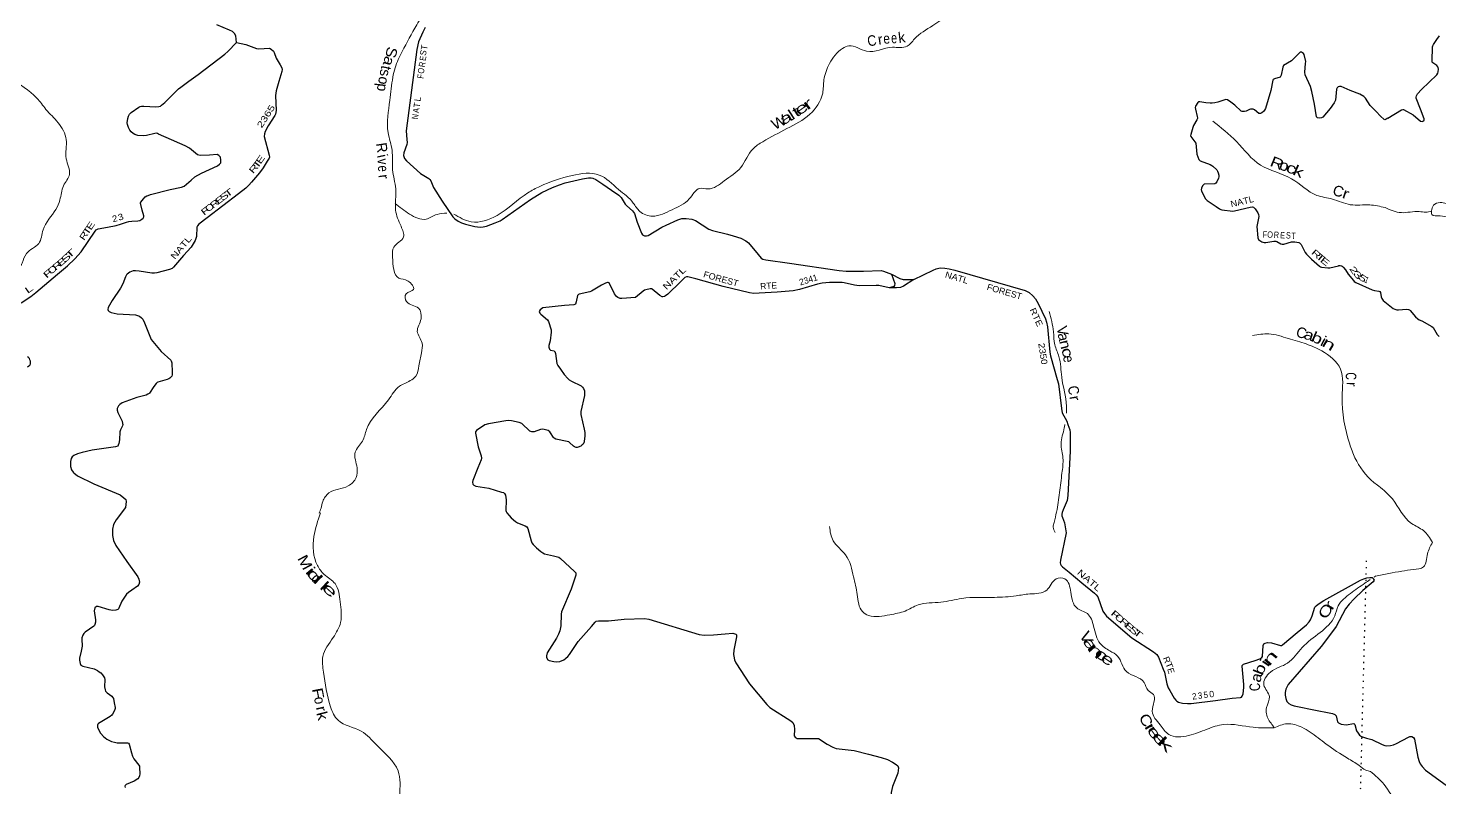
# Model space of a CAD drawing. Header units: feet. Extents: x -751810 to -497223, y -177792 to 12311.
# Drawn here: x -617263 to -590454, y -42792 to -28382 of the extents above; entities that cross this region are included whole.
import ezdxf
from ezdxf.enums import TextEntityAlignment as Align

# ---------------------------------------------------------------- set-up
doc = ezdxf.new("R2010")
doc.units = ezdxf.units.FT
doc.header["$LTSCALE"] = 80
doc.linetypes.add('DOTTED', pattern=[1.5, 0.3, -1.2])
for name, color, linetype, lineweight in [('29', 7, 'Continuous', 25), ('39', 7, 'Continuous', 13), ('6', 7, 'DOTTED', 25)]:
    doc.layers.add(name, color=color, linetype=linetype, lineweight=lineweight)
doc.layers.add('30', color=7, linetype='Continuous')
doc.layers.add('41', color=7, linetype='Continuous')

msp = doc.modelspace()

# ---------------------------------------------------------------- linework, layer by layer
at = {"layer": '29'}
for points in [[(-613305.07, -28653.07), (-613315.56, -28524.88), (-613339.41, -28485.37), (-613356.5, -28468.28), (-613382.14, -28445.49), (-613435.09, -28417.85), (-613681.26, -28320.14)], [(-609718.18, -28365.95), (-609764.86, -28455.06), (-609843.07, -28640.84), (-609878.44, -28783.89), (-610078.2, -30333.66), (-610064.3, -30496.11), (-610062.24, -30553.93), (-610067.5, -30592.19), (-610125.99, -30752.14), (-610131.56, -30797.16), (-610125.15, -30819.58), (-610109.14, -30858.01), (-610073.91, -30901.39), (-609805.52, -31144.19), (-609647.47, -31238.23), (-609631.94, -31255.14), (-609612.73, -31280.76), (-609561.88, -31410.33), (-609394.33, -31668.5), (-609191.66, -31963.56), (-609157.95, -32001.36), (-609090.69, -32049.4), (-609026.64, -32078.22), (-608950.6, -32105.72), (-608776.83, -32151.88), (-608671.02, -32162.94), (-608616.7, -32155.09), (-608555.85, -32142.27), (-608386.11, -32081.42), (-608293.23, -32039.79), (-608253.21, -32015.88), (-607718.47, -31636.01), (-607503.96, -31505.66), (-607296.56, -31405.21), (-607168.45, -31357.15), (-607054.99, -31321.44), (-606726.49, -31245), (-606617.6, -31225.78), (-606562.25, -31224.29), (-606531.13, -31228.98), (-606473.48, -31254.61), (-606342.6, -31341.91), (-606177.07, -31456.13), (-606041.12, -31552.61), (-605996.28, -31597.47), (-605919.39, -31722.63), (-605887.39, -31757.68), (-605776.38, -31852.26), (-605743.27, -31898.67), (-605689.9, -32064.36), (-605607.43, -32276.35), (-605588.26, -32304.98), (-605553.03, -32324.21), (-605511.39, -32327.41), (-605478.09, -32319.68), (-605220.72, -32164.46), (-605139.88, -32125.54), (-604918.9, -32019.8), (-604840.48, -31996.44), (-604755.57, -31994.17), (-604653.08, -32006.98), (-604582.54, -32037.11), (-604327.92, -32197.61), (-604255.95, -32224.87), (-603975.2, -32296.69), (-603862.03, -32324.21), (-603717.91, -32372.27), (-603625.15, -32419.69), (-603573.79, -32461.99), (-603391.49, -32683.58), (-603331.34, -32749.1), (-603302.52, -32768.33), (-603241.63, -32783.4), (-602795.43, -32842.94), (-601847.49, -32987.44), (-601718.8, -32995.83), (-601387.91, -32999.35), (-601052.65, -32986.22), (-601010.33, -32999.15), (-600855.29, -33057.13)], [(-614207.41, -29388.89), (-614032.9, -29259.77), (-613526.2, -28877.18), (-613468.29, -28826.9), (-613305.07, -28653.07)], [(-613305.07, -28653.07), (-613129.35, -28689.6), (-612926.59, -28764.81), (-612879.38, -28776.68), (-612677.09, -28762.42), (-612643.89, -28782.13), (-612603.01, -28819.41), (-612588.76, -28842.21), (-612550.22, -28952.45), (-612471.95, -29075.83), (-612440.77, -29133.17), (-612437.76, -29164.16), (-612443.46, -29206.89), (-612500.34, -29397.44), (-612551.73, -29571.59), (-612563.81, -29657.62), (-612549.79, -29947.79), (-612560.27, -30013.21), (-612574.52, -30038.85), (-612702.4, -30235.64), (-612762.56, -30344.68), (-612773.96, -30387.44), (-612776.41, -30441.58), (-612682.7, -30795.11), (-612679.85, -30829.3), (-612685.55, -30849.25), (-612719.74, -30909.09), (-612796.68, -31034.47), (-612865.76, -31126.8), (-613018.95, -31308.03), (-613073.09, -31362.17), (-613126.97, -31419.82), (-613264.02, -31526.12)], [(-591420.97, -30088.48), (-591165.71, -29931.19), (-591140.08, -29924.78), (-591122.43, -29928.78), (-590943.31, -30028.15), (-590799.08, -30146.23), (-590773.23, -30153.97), (-590755.61, -30150.76), (-590741.19, -30136.34), (-590735.28, -30127.77), (-590733.18, -30118.71), (-590734.11, -30102.63), (-590802.44, -29917.2), (-590883.76, -29710.02), (-590884.3, -29691.11), (-590880.56, -29666.74), (-590856.53, -29628.28), (-590784.35, -29546.43), (-590494.31, -29264.62), (-590473.66, -29237.22), (-590465.65, -29213.18), (-590457.64, -29157.08), (-590464.04, -29128.23), (-590470.62, -29116.96), (-590494.48, -29092.97), (-590564.97, -29040.08), (-590577.78, -29025.66), (-590577.03, -29008.38), (-590572.78, -28737.48), (-590568.18, -28714.74), (-590555.36, -28690.7), (-590489.7, -28595.03)], [(-590489.7, -28595.03), (-590442.15, -28525.73)], [(-591420.97, -30088.48), (-591454.66, -30111.62), (-591465.28, -30117.1), (-591476.96, -30120.46), (-591489.31, -30117.1), (-591499.5, -30111.62), (-591553.5, -30056.52), (-591653.13, -29956), (-591760.57, -29847.28), (-591845.21, -29713.18), (-591880.68, -29679.19), (-591955.48, -29634.37), (-592140.4, -29567.62), (-592306.98, -29491.35), (-592341.93, -29487.01), (-592364.35, -29496.62), (-592383.57, -29515.83), (-592398.63, -29536.94), (-592416.5, -29746.33), (-592441.23, -29797.71), (-592517.44, -29909.6), (-592660.47, -30069.78), (-592681.47, -30085.99), (-592723.11, -30092.4), (-592758.34, -30085.99), (-592776.76, -30062.77), (-592814.36, -29825.96), (-592864.04, -29586.3), (-592891.43, -29492.18), (-592991.69, -29269.73), (-592998.58, -29217.94), (-592985.63, -29052.03), (-592982.56, -29012.94), (-593014.59, -28878.41), (-593026.57, -28863.1), (-593062.64, -28839.97), (-593088.27, -28839.97), (-593104.56, -28851.08), (-593251.39, -29003.17), (-593405.38, -29093.02), (-593417.33, -29120.79), (-593450.22, -29272.4), (-593470.83, -29311.27), (-593575.14, -29342.87), (-593600.77, -29358.88), (-593607.07, -29371.69), (-593646.52, -29562.54), (-593748.45, -29905.66), (-593767.58, -29939.85), (-593786.55, -29961.07), (-593818.83, -29989.5), (-593844.21, -30002.71), (-593860.48, -30003.92), (-593876.24, -29999.51), (-593956, -29930.26), (-593979.02, -29922.23), (-594001.44, -29919.02), (-594030.27, -29919.02), (-594051.14, -29925.39), (-594118.37, -29955.86), (-594144.03, -29963.85), (-594169.63, -29967.08), (-594189.96, -29966.17), (-594208.09, -29957.44), (-594331.24, -29846.58), (-594406.69, -29784.39), (-594470.75, -29742.72), (-594499.58, -29736.31), (-594523.07, -29739.68), (-594654.97, -29788.22), (-594707.84, -29802.09), (-594760.7, -29806.9), (-594802.14, -29808.39), (-594879.16, -29796.77)], [(-614685.23, -30437.89), (-614784.04, -30393.25), (-614806.82, -30381.86), (-614826.76, -30376.17), (-614857.4, -30381.62), (-615014.72, -30418.89), (-615081.5, -30423.78), (-615177.05, -30418.89), (-615234.01, -30401.8), (-615267.14, -30382.99), (-615305.21, -30353.38), (-615330.84, -30316.36), (-615356.48, -30267.94), (-615379.26, -30213.85), (-615382.11, -30182.51), (-615370.72, -30097.07), (-615359.32, -30054.35), (-615337.31, -30017.41), (-615305.22, -29983.17), (-615162.89, -29884.03), (-615134.34, -29866.4), (-615111.56, -29863.55), (-615063.13, -29863.54), (-614835.21, -29872.54), (-614778.34, -29869.24), (-614751.29, -29860.71), (-614727.08, -29846.45), (-614666.36, -29794.97), (-614406.1, -29535.9), (-614362.54, -29500.44), (-614208.75, -29390.79)], [(-594879.16, -29796.77), (-594994.13, -29779.43), (-595019.4, -29780.88), (-595033.81, -29793.7), (-595077.06, -29861.01), (-595081.54, -29889.09), (-595080.26, -29917.1), (-595043.42, -30056.53), (-595041.82, -30085.37), (-595043.11, -30095.94), (-595051.43, -30125.44), (-595113.05, -30228.04), (-595128.32, -30268.07), (-595169.97, -30402.69), (-595171.57, -30426.73), (-595169.12, -30438.44), (-595070.26, -30566.92), (-595055.92, -30773.15), (-595012.99, -30876.26), (-595004.98, -30885.87), (-594991.13, -30898.75), (-594796.39, -30973.75), (-594766.31, -30990.04), (-594748.69, -31002.86), (-594674.69, -31074.84), (-594657.39, -31099.5), (-594644.57, -31126.75), (-594634.96, -31174.82), (-594633.36, -31203.67), (-594640.95, -31233.61), (-594671.8, -31303.03), (-594692.63, -31325.47), (-594710.06, -31335.75), (-594915.21, -31346.42), (-594928.09, -31354.31), (-594940.91, -31367.14), (-594961.73, -31412.01), (-594966.54, -31431.24), (-594968.17, -31445.23), (-594962.55, -31476.26), (-594888.05, -31623.55), (-594875.23, -31637.98), (-594857.54, -31655.71), (-594683.01, -31767.79), (-594620.93, -31813.74), (-594597.15, -31825), (-594577.93, -31829.8), (-594369.7, -31857.05), (-594336.84, -31853.08), (-594039.72, -31781.73), (-593993.33, -31778.05), (-593974.05, -31783.33), (-593956.43, -31799.36), (-593945.21, -31810.57), (-593895.56, -31889.1), (-593880.88, -31922.87), (-593876.34, -31959.62), (-593911.18, -32145.93), (-593893.1, -32362.25), (-593888.19, -32381.9), (-593880.18, -32393.12), (-593857.75, -32413.95), (-593817.71, -32441.2), (-593796.88, -32446.01), (-593775.07, -32451.26), (-593740.82, -32450.81), (-593588.65, -32426.77), (-593553.54, -32429.02), (-593529.38, -32433.18), (-593457.3, -32476.45), (-593432.56, -32484.12), (-593398.03, -32482.86), (-593250.66, -32441.2), (-593220.45, -32439.65), (-593191.4, -32442.8), (-593116.11, -32455.62), (-593101.21, -32460.9), (-593086.76, -32471.1), (-593071.26, -32489.28), (-592993.15, -32643.42), (-592971.46, -32672.45), (-592874.06, -32766.42), (-592719.23, -32904.35), (-592700.76, -32912.84), (-592683.14, -32918.45), (-592564.61, -32935.28), (-592543.78, -32936.88), (-592523.28, -32935.41), (-592362.47, -32893.37), (-592351.36, -32891.9), (-592325.63, -32890.96), (-592305.6, -32895.77), (-592291.19, -32902.18), (-592271.69, -32915.95), (-592263.16, -32924.62), (-592230.29, -32974.53)], [(-617394.19, -33598.62), (-617210.97, -33478.46), (-617117.94, -33404.96), (-616707.11, -33053.82), (-616517.98, -32896.83), (-616374.64, -32761.31), (-616257.55, -32631.77), (-615990.16, -32234.44), (-615968.8, -32210.23), (-615934.04, -32192.46), (-615754.48, -32163.14), (-615591.45, -32129.06), (-615511.93, -32107.47), (-615394.92, -32063.56), (-615349.37, -32052.17), (-615295.24, -32046.47), (-615180.8, -32044.11), (-615139.31, -32034.37), (-615101.58, -32012.3), (-615076.66, -31990.23), (-615063.84, -31963.17), (-615063.52, -31943.22), (-615096.75, -31838.43), (-615125.81, -31727.75), (-615130.06, -31710.41), (-615130.77, -31695.47), (-615122.94, -31683.36), (-615071.68, -31620.7), (-615038.92, -31587.95), (-615011.15, -31567.31), (-614986.51, -31557.48), (-614936.4, -31539.54), (-614567.75, -31448.42), (-614351.15, -31401.43), (-614300.78, -31381.39), (-614167.06, -31266.94), (-614094.83, -31207.77), (-613966.6, -31136.22), (-613667.53, -30998.08), (-613627.77, -30965.69), (-613604.99, -30940.06), (-613600.14, -30885.9), (-613610.68, -30831.83), (-613639.9, -30798.93), (-613673.34, -30780.57), (-613818.46, -30792.3), (-613995.15, -30800.51), (-614043.23, -30786.47), (-614200.21, -30660.96), (-614277.5, -30616.51), (-614642.6, -30457.14), (-614684.16, -30438.37)], [(-613264.02, -31526.12), (-613861.71, -31986.37), (-614020.77, -32104.9), (-614047.64, -32134.4), (-614059.32, -32159.13), (-614064.32, -32338.88), (-614089.12, -32412.48), (-614168.86, -32543.49), (-614313.36, -32700.17), (-614500.32, -32923.17), (-614524.85, -32945.05), (-614578.97, -32967.83), (-614818.19, -33027.64), (-614863.76, -33033.34), (-614913.11, -33034.38), (-615157.1, -32996.31), (-615221.23, -32992.42), (-615271.02, -32993.46), (-615333.67, -33019.1), (-615384.94, -33053.27), (-615396.33, -33064.66), (-615417.12, -33103.26), (-615467.53, -33235.54), (-615511.59, -33322.66), (-615666.6, -33552.48), (-615740.93, -33688.37), (-615749.48, -33725.39), (-615742.17, -33742.39), (-615723.84, -33765.26), (-615686.82, -33785.2), (-615571.19, -33804.79), (-615226.45, -33829.72), (-615148.56, -33850.7), (-615108.69, -33882.03), (-615085.9, -33907.66), (-615049.88, -33980.2), (-614926.15, -34297.19), (-614733.63, -34524.04), (-614555.45, -34688.55), (-614544.79, -34702.25), (-614533.4, -34736.43), (-614525.66, -34917.17), (-614527.7, -34967.11), (-614534.91, -34991.1), (-614544.79, -35004.14), (-614557.71, -35018.17), (-614570.42, -35029.77), (-614590.48, -35040.96), (-614619.85, -35054.63), (-614800.08, -35107.92), (-614814.17, -35115.05), (-614829.59, -35129.45), (-614874.66, -35189.93), (-614954.9, -35311.72), (-614966.62, -35320.22), (-614987.15, -35334.91), (-615023.25, -35351.59), (-615197.7, -35395.41), (-615475.7, -35498.12), (-615521.64, -35528.16), (-615550.12, -35556.64), (-615572.9, -35605.06), (-615574.02, -35639.48), (-615561.51, -35679.1), (-615476.07, -35847.13), (-615468.47, -35888.05), (-615467.53, -35906.94), (-615470.38, -35932.57), (-615510.25, -36009.47), (-615521.08, -36046.58), (-615527.31, -36198.31), (-615541.59, -36271.48), (-615552.98, -36302.81), (-615562.81, -36319.31), (-615604.24, -36334.14), (-615869.52, -36371.32), (-616046.91, -36394.7), (-616239.34, -36442.36), (-616326.03, -36465.41), (-616398.82, -36499.32), (-616427.3, -36524.95), (-616447.24, -36556.28), (-616458.63, -36613.24), (-616458.63, -36710.07), (-616439.21, -36773.55), (-616410.29, -36812.66), (-616395.97, -36826.84), (-616325.65, -36885.13), (-616016.57, -37037.05), (-615518.23, -37243.84), (-615444.76, -37302.44), (-615410.58, -37336.62), (-615399.36, -37374.84), (-615417.13, -37485.76)], [(-600434.28, -33155.99), (-600061.37, -32976.32), (-600006.46, -32955.04), (-599930.01, -32934.65), (-599843.5, -32937.85), (-599760.2, -32950.67), (-599653.69, -32976.95), (-598313.16, -33366.49), (-598238.35, -33402.64), (-598167.87, -33463.54), (-598116.6, -33521.24), (-598065.8, -33608.75), (-597930.78, -33905.89), (-597911.55, -33963.59), (-597893.03, -34054.56), (-597847.47, -34534.15), (-597835.16, -34608.09), (-597706.61, -35054.16), (-597684.07, -35139.97), (-597626.4, -35604.76), (-597611.71, -35685.32), (-597523.93, -35849.14), (-597501.45, -35912.48), (-597469.41, -36011.85), (-597459.8, -36059.93), (-597458.27, -36112.32), (-597462.54, -36414.84), (-597501.46, -37258.73), (-597514.66, -37350.93), (-597594.37, -37527.98), (-597610.39, -37582.47), (-597616.8, -37614.53), (-597616.8, -37646.58), (-597603.98, -37678.64), (-597567.04, -37779.33), (-597537.75, -37964.88)], [(-592230.29, -32974.53), (-592179.09, -33052.26), (-592076.54, -33175.43), (-592060.53, -33191.45), (-592028.89, -33212.05), (-591723.49, -33351.88), (-591676.09, -33362.93), (-591592.8, -33375.75), (-591571.74, -33383.8), (-591559.16, -33399.79), (-591547.95, -33484.73), (-591535.27, -33516.65), (-591511.62, -33555.77)], [(-600900.54, -33311.79), (-601094.28, -33268.19), (-601150.4, -33269.33), (-601469.83, -33273.04), (-601558.67, -33264.99), (-601755.6, -33221.66), (-601795.66, -33213.72), (-602035.86, -33210.51), (-602173.36, -33222.82), (-602260.05, -33242.56), (-602602.14, -33348.04), (-602721.68, -33368.5), (-603031.69, -33394.43), (-603373.74, -33415.3), (-603469.8, -33418.51), (-603556.21, -33406.82), (-604057.05, -33289.9), (-604575.18, -33144.55), (-604726.76, -33106.65), (-604754.95, -33104.59), (-604783.77, -33120.61), (-604865.95, -33200.97), (-605107.14, -33434.52), (-605148.76, -33466.56), (-605171.17, -33479.37), (-605199.98, -33482.57), (-605212.79, -33482.57), (-605258.72, -33458.6), (-605403.96, -33336.92), (-605411.29, -33332.02), (-605440.11, -33332.02), (-605523.35, -33351.24), (-605548.96, -33360.85), (-605573.76, -33376.49), (-605721.64, -33494.57), (-605981.37, -33517.81), (-606014.82, -33514.52), (-606059.64, -33498.51), (-606085.25, -33479.3), (-606117.51, -33430.34), (-606223.24, -33220.82), (-606243.32, -33210.39), (-606254.94, -33213.56), (-606290.16, -33226.37), (-606365.99, -33266), (-606557.86, -33376.95), (-606591.12, -33389.66), (-606789.62, -33434.48), (-606802.42, -33437.68), (-606821.21, -33458.06), (-606847.25, -33581.76), (-606863.95, -33622.84), (-606892.07, -33636.18), (-607069.54, -33649.49), (-607480.56, -33696.79), (-607509.99, -33709.82), (-607535.61, -33729.03), (-607551.62, -33764.25), (-607541.54, -33795.14), (-607522.8, -33815.48), (-607394.35, -33918.88), (-607372.32, -33953.15), (-607323.48, -34114.59), (-607321.1, -34158.06), (-607345.2, -34317.89), (-607365.92, -34407.79), (-607365.92, -34443), (-607357.67, -34477.45), (-607333.9, -34497.43), (-607266.67, -34513.44), (-607262.56, -34523.89), (-607253.86, -34526.25), (-607241.05, -34558.26), (-607218.67, -34750.88), (-607196.23, -34791.99), (-607147.82, -34856.75)], [(-600855.29, -33057.13), (-600791.89, -33232.66), (-600796.44, -33268.19), (-600813.46, -33286.06), (-600900.54, -33311.79)], [(-600434.28, -33155.99), (-600626.7, -33284.21), (-600685.52, -33307.37), (-600761.21, -33316.25), (-600900.54, -33311.79)], [(-600855.29, -33057.13), (-600694.79, -33135.25), (-600633.1, -33156.04), (-600564.9, -33158.6), (-600434.28, -33155.99)], [(-591511.62, -33555.77), (-591322.71, -33703.96), (-591290.67, -33719.99), (-591250.63, -33730.82), (-591220.18, -33731.21), (-591066.39, -33716.79), (-591027.27, -33723.49), (-591013.53, -33729.6), (-590997.51, -33742.43), (-590893.98, -33865.24), (-590854.93, -33902.7), (-590829.3, -33918.72), (-590778.25, -33940.05), (-590583.46, -34050.07), (-590561.77, -34069.38), (-590483.28, -34199.2), (-590447.98, -34240.1)], [(-617278.14, -34812.56), (-617248.23, -34798.32), (-617229.72, -34782.65), (-617221.18, -34758.45), (-617219.76, -34724.27), (-617222.6, -34704.33), (-617229.72, -34681.55), (-617241.11, -34658.77), (-617259.63, -34635.98), (-617278.98, -34623.92)], [(-607147.82, -34856.75), (-607079.84, -34958.34), (-607007.33, -35038.52), (-606981.72, -35060.93), (-606938.9, -35089.91), (-606757.01, -35177.61), (-606729.11, -35201.28), (-606708.56, -35223.21), (-606691.46, -35271.66), (-606693.36, -35360.1), (-606759.87, -35664.74), (-606759.61, -35720.13), (-606695.02, -35997.62), (-606685.78, -36063.85), (-606685.78, -36132.27), (-606694.33, -36223.5), (-606696.44, -36241.37), (-606702.85, -36261.32), (-606718.53, -36285.19), (-606732.06, -36298.37), (-606763.41, -36320.46), (-606808.19, -36342.56), (-606826.83, -36346.1), (-606848.2, -36343.97), (-606881.08, -36332.57), (-606902.35, -36320.43), (-606976.44, -36249.16), (-606989.99, -36240.66), (-607016.89, -36233.11), (-607232.52, -36187.55), (-607265.67, -36166.48), (-607277.07, -36155.08), (-607336.91, -36066.7), (-607351.11, -36046.57), (-607379.66, -36026.79), (-607433.8, -36009.69), (-607479.39, -36001.13), (-607528.78, -36007.98), (-607644.67, -36046.75), (-607690.61, -36049.75), (-607727.3, -36035.34), (-607882.95, -35888.87), (-607932.47, -35870), (-608074.95, -35841.49), (-608134.49, -35834.38), (-608186.08, -35838.64), (-608513.78, -35895.65), (-608582.63, -35916.7), (-608741.75, -36026.79), (-608761.7, -36052.45), (-608761.79, -36075.94), (-608710.7, -36333.09), (-608655.16, -36502.42), (-608650.56, -36551.24), (-608656.26, -36579.73), (-608719.8, -36732.59), (-608815.83, -36975.83), (-608818.26, -37004.17), (-608813.61, -37042.83), (-608793.04, -37064.16), (-608754.21, -37079.99), (-608507.59, -37117.84), (-608268.72, -37192.39), (-608233.18, -37200), (-608208.88, -37220.89), (-608192.72, -37253.64), (-608176.32, -37338.28), (-608184.1, -37545.94), (-608178.52, -37565.52), (-608166.13, -37585.63), (-608122.49, -37641.47), (-608083.36, -37684)], [(-615417.13, -37485.76), (-615591.29, -37723.25), (-615640.47, -37808.09), (-615663.36, -37896.32), (-615658.85, -38019.61), (-615640.47, -38116.18), (-615595.91, -38207.01), (-615389.86, -38514.75), (-615180.85, -38805.93), (-615158.34, -38851.15), (-615148.67, -38907.09), (-615162.46, -38948.48), (-615187.35, -38983.02), (-615290.78, -39057.57)], [(-608083.36, -37684), (-608000.43, -37754.05), (-607966.92, -37775.74), (-607818.88, -37832.22), (-607783.93, -37854.08), (-607766.02, -37885.1), (-607703.47, -38120.89), (-607690.18, -38158.7), (-607667.2, -38188.59), (-607599.98, -38253.68), (-607522.42, -38324.24), (-607483.35, -38349.53), (-607453.86, -38365.34), (-607278.93, -38407.45)], [(-597537.75, -37964.88), (-597645.17, -38487.48), (-597649.77, -38540.36), (-597642.21, -38562.67), (-597631.39, -38588.64), (-597606.11, -38616.23), (-597478.87, -38712.85), (-597240.46, -38918.91), (-596999.78, -39112.97), (-596964.93, -39147.34), (-596937.11, -39184.63), (-596836.24, -39453.13), (-596809.5, -39498.66), (-596767.29, -39549.69), (-596289.69, -39963.93), (-595875.63, -40230.24), (-595814.82, -40281.64), (-595781.41, -40331.41), (-595690.43, -40559.45), (-595668.81, -40616.5), (-595622.84, -40839.52), (-595595.81, -40912.9), (-595567.69, -40961.38), (-595484.96, -41106.22), (-595450.42, -41149.02), (-595429.8, -41166), (-595399.93, -41182.09), (-595326.39, -41200.49), (-595229.87, -41211.98), (-595162.68, -41211.62), (-594697.57, -41151.65), (-594379.35, -41106.5), (-594222.55, -41097.93), (-594204.92, -41087.83), (-594193.43, -41071.74), (-594175.04, -41025.75), (-594162.12, -40906.53), (-594161.26, -40848.72), (-594193.34, -40500.27), (-594188.83, -40485.45), (-594165.85, -40462.46), (-593945.99, -40391.31), (-593855.61, -40359), (-593818.84, -40338.3), (-593805.89, -40320.13), (-593788.97, -40108.39), (-593778.47, -40077.8), (-593754.49, -40062.41), (-593708.53, -40053.21), (-593631.4, -40054.95), (-593460.34, -40106.09), (-593441.95, -40106.09), (-593425.49, -40095.66), (-593147.31, -39862.9), (-592969.41, -39716.26), (-592915.69, -39657.75), (-592895.01, -39623.26), (-592863.26, -39545.95), (-592807.47, -39382.55), (-592787, -39351.96), (-592747.93, -39322.07), (-592637.94, -39251.78), (-591940.78, -38865.68), (-591876.95, -38839.25), (-591821.8, -38825.45), (-591762.05, -38818.56), (-591720.89, -38818.35), (-591704.6, -38830.05), (-591693.11, -38846.14), (-591683.91, -38869.14), (-591698.57, -38899.16), (-591898.95, -39063.37), (-592060.8, -39218.61), (-592157.32, -39322.07), (-592229.91, -39413.41), (-592405.51, -39745.12), (-592453.69, -39820.04), (-592687.26, -40124.06), (-593315.54, -40846.98), (-593359.23, -40938.39), (-593373.02, -40998.17), (-593373.02, -41053.35), (-593361.94, -41112.98), (-593340.84, -41172.91), (-593304.91, -41212.8), (-593262.71, -41232.69), (-593200.08, -41257.11), (-593107.82, -41276.16)], [(-607278.93, -38407.45), (-607178.25, -38431.68), (-607147.83, -38453), (-607055.9, -38538.07), (-606878.51, -38700.25), (-606855.52, -38727.2), (-606855.97, -38740.39), (-606858.27, -38770.28), (-606946.72, -39041.14), (-607124.85, -39466.93), (-607133.83, -39514.84), (-607140.65, -39733.53), (-607159.32, -39827.9), (-607182.3, -39889.98), (-607224.12, -39968.59), (-607398.97, -40249.82), (-607414.41, -40303.84), (-607409.81, -40336.02), (-607386.83, -40377.41), (-607360, -40395.24), (-607271.92, -40414.2), (-607214.97, -40419.43), (-607157.02, -40409.6), (-607084.96, -40380.77), (-607051.08, -40352.81), (-607044.18, -40350.51), (-607009.94, -40319.93), (-606977.77, -40278.54), (-606809.87, -40029.98), (-606559.55, -39750.18)], [(-615290.78, -39057.57), (-615360.1, -39100.22), (-615395.44, -39133.01), (-615486.7, -39265.51), (-615544.06, -39408.79), (-615562.33, -39422.1), (-615599.1, -39435.9), (-615663.45, -39440.5), (-615725.25, -39430.88), (-615934.68, -39368.01), (-615966.8, -39366.92), (-615994.37, -39394.51), (-616006.73, -39448.73), (-615984.35, -39617.88), (-615985.18, -39665.81), (-615994.37, -39711.8), (-616001.27, -39725.59), (-616015.23, -39743.68), (-616180.29, -39854.47), (-616205.8, -39879.64), (-616224.18, -39914.12), (-616242.57, -39962.41), (-616243.5, -39989.59), (-616238.3, -40118.21), (-616256.98, -40217.49)], [(-606559.55, -39750.18), (-606488.27, -39664.67), (-606468.17, -39648.04), (-606426.22, -39639.38), (-606235.07, -39639.15), (-605939.24, -39607.56), (-605551.53, -39598.08), (-605470.21, -39609.49), (-604514.18, -39902.15), (-604413.09, -39912.98), (-604239.25, -39908.25), (-604017.5, -39889.1)], [(-604017.5, -39889.1), (-603869.11, -39876.29), (-603815.58, -39889.99), (-603803.04, -39904.8), (-603799.49, -39941.12), (-603850.14, -40199.96), (-603856.95, -40276.25), (-603852.35, -40313.04), (-603838.56, -40377.41), (-603813.16, -40435.69), (-603553, -40838.98), (-603226.3, -41229.7), (-603167.52, -41283.29), (-602767.65, -41536.2), (-602733.89, -41571.89), (-602703.3, -41628.16), (-602696.63, -41703.22), (-602705.25, -41821.49), (-602684.92, -41848.88), (-602648.15, -41871.87), (-602620.57, -41876.47), (-602541.84, -41877.31), (-602285.05, -41871.87), (-602240.69, -41877.96), (-602078.3, -41979.94), (-601967.91, -42037.42), (-601909.45, -42061.98), (-601566.95, -42099.69), (-601292.28, -42170.83)], [(-616256.98, -40217.49), (-616288.53, -40350.96), (-616288.33, -40384.13), (-616274.74, -40452.13), (-616260.96, -40479.72), (-616249.46, -40491.21), (-616224.62, -40499.98), (-616008.17, -40553.29), (-615947.35, -40582.42), (-615911.65, -40608.47), (-615884.07, -40629.16), (-615851.89, -40663.65), (-615840.4, -40682.04), (-615815.94, -40723.86), (-615808.23, -40755.62), (-615813.68, -40894.57), (-615803.63, -40953.35), (-615792.14, -40978.64), (-615763.98, -41008.11), (-615674.94, -41072.9), (-615658.85, -41088.99), (-615643.86, -41115.17), (-615627.76, -41195.43)], [(-615627.76, -41195.43), (-615609.48, -41286.59), (-615610.59, -41305.12), (-615624.38, -41344.2), (-615658.85, -41410.88), (-615672.64, -41431.57), (-615703.63, -41459.18), (-615930.03, -41587.91), (-615941.52, -41604.01), (-615946.06, -41618.44), (-615943.81, -41656.89), (-615920.83, -41718.97), (-615886.36, -41774.15), (-615828.91, -41840.83), (-615801.33, -41863.82), (-615769.27, -41887.38), (-615677.23, -41930.5), (-615622.08, -41946.59), (-615569.96, -41954.04), (-615373.3, -41958.4), (-615357.8, -41964.98), (-615346.31, -41981.08), (-615299.97, -42144.66)], [(-593107.82, -41276.16), (-592862.3, -41326.84), (-592472.16, -41402.82), (-592428.68, -41420.77), (-592407.82, -41444.21), (-592377.46, -41556.43), (-592357.26, -41577.56), (-592306.7, -41605.16), (-592216.1, -41614.21), (-592070.95, -41587.31), (-592049.31, -41609.75), (-592017.14, -41729.31), (-591984.97, -41775.29), (-591959.42, -41810.63), (-591920.62, -41835.07), (-591830.17, -41867.71), (-591729.53, -41891.85)], [(-591729.53, -41891.85), (-591530.95, -41986.76), (-591480.4, -42005.16), (-591440.16, -42012.89), (-591374.68, -42009.75), (-591313.77, -41993.66), (-591258.14, -41972.5), (-591031.29, -41847.13), (-591002.39, -41839.61), (-590964.46, -41839.62), (-590938.04, -41858.01), (-590918.11, -41888.94), (-590854.93, -42232.05), (-590828.87, -42310.95), (-590806.65, -42355.88), (-590772.58, -42409.81), (-590709.41, -42474.4), (-590314.56, -42758.34)], [(-615299.97, -42144.66), (-615299.14, -42146.76), (-615281.96, -42213.29), (-615253.41, -42258.2), (-615161.69, -42378.69), (-615150.97, -42399.53), (-615148.67, -42424.82), (-615141.77, -42546.68), (-615146.37, -42585.76), (-615158.88, -42615.67), (-615178.54, -42643.24), (-615246.8, -42688.01), (-615399.16, -42749), (-615417.55, -42765.1), (-615425.52, -42780.42), (-615422.14, -42804.18)], [(-601292.28, -42170.83), (-601049.88, -42233.61), (-600933.77, -42276.53), (-600839.1, -42326.63), (-600768.3, -42368.5), (-600736.21, -42395.16), (-600722.34, -42432.88), (-600735.2, -42531.71), (-600839.18, -42786.4), (-600860.23, -42901.9), (-600855.63, -42961.68), (-600836.19, -43015.35), (-600777.5, -43122.62), (-600736.13, -43164.01), (-600671.68, -43203.71), (-600382.33, -43284.4), (-600331.66, -43320.36), (-600290.3, -43384.73), (-600276.51, -43439.91), (-600282.84, -43507.46), (-600299.49, -43564.07), (-600329.73, -43616.73)]]:
    msp.add_lwpolyline(points, dxfattribs=at)
at = {"layer": '39'}
msp.add_line((-591647.8, -38786.53), (-591681.05, -38808.33), dxfattribs=at)
for points in [[(-618485.21, -21964.75), (-618479.89, -22418.76), (-618573.72, -22885.72), (-618630.15, -23194.54), (-618694.34, -23432.51), (-618825.88, -23696.56), (-618998.47, -23860.46), (-619266.15, -23912.39), (-619585.24, -23934.44), (-619894.64, -24091.93), (-619959.2, -24279.47), (-619908.21, -24692.58), (-619635.4, -25223.73), (-619418.4, -25551.4), (-619333.73, -25858.69), (-619223, -26108.31), (-619035.99, -26243.4), (-618784.76, -26386.59), (-618071.56, -27192.06), (-617920.53, -27503.49), (-617966.9, -27812.63), (-618018.51, -28097.4), (-617954.14, -28347.56), (-617981.1, -28679.5), (-617823.7, -28981.05), (-617586.51, -29307.35), (-617097.87, -29708.26), (-616925.57, -29923.56), (-616696.08, -30176.99), (-616541.35, -30498.63), (-616541.12, -30861.7), (-616478.26, -31158.2), (-616592.11, -31374.41), (-616661.45, -31646.51), (-616737.76, -31823.58), (-616980.19, -32213.17), (-617063.15, -32470.71), (-617297.05, -32660.88), (-617379.66, -32845.82), (-617486.23, -33023.93), (-617761.76, -33378.17), (-618032.16, -33575.24), (-618382.07, -33862.55), (-618380.17, -34112.72), (-618399.57, -34398.52), (-618583.48, -34600.38), (-619079.14, -34969.75), (-619256.88, -35167.78), (-619328.31, -35318.78), (-619176.24, -35474.93), (-618908.6, -35671.1), (-618782.82, -35953.48), (-618791.62, -36037.91), (-619014.45, -36135.66), (-619185.52, -36376.25), (-619158.62, -36477.97), (-619035.57, -36473.84), (-618907.45, -36623.18), (-618866.58, -36852.41), (-618775.53, -36964.25), (-618572.57, -37166.41), (-618544.58, -37296.4), (-618537.87, -37399.48)], [(-612157.19, -24931.8), (-612025, -25106.6), (-611472.84, -25475.26), (-611204.37, -25830.79), (-610861.72, -26444.87), (-610828.64, -26974.4), (-610786.02, -27211.76), (-610405.31, -27338.93), (-609948.56, -27605.7), (-609574.11, -27801.25), (-609502.55, -27954.82), (-609638.76, -28053.32), (-609879.12, -28317.92), (-610155.69, -28827.44), (-610290.62, -29133.74), (-610332.71, -29311.9), (-610389.39, -29751.82), (-610423.55, -30365.92), (-610347.92, -30703.18), (-610337.88, -31074.63), (-610279.01, -31431.52), (-610280.23, -31838.92), (-610177.37, -32144.78), (-610131.62, -32347.95), (-610315.2, -32539.73), (-610339.5, -32728.56), (-610217.53, -33127.8), (-610044.12, -33185.8), (-609942.51, -33344.37), (-610080.13, -33424.68), (-610072.99, -33576.19), (-609847.27, -33698.39), (-609797.43, -33899.68), (-609867.79, -34141.48), (-609778.34, -34364.21), (-609790.43, -34549.39), (-609836.77, -34796), (-609897.63, -34993.73), (-610001.11, -35077.15), (-610208.09, -35183.47), (-610415.92, -35439.03), (-610833.35, -36004.54), (-610911.11, -36225.94), (-611048.92, -36435.33), (-611012.3, -36733.01), (-611032.5, -36919.94), (-611180.68, -37076.56), (-611547.74, -37210.02), (-611665.92, -37373.65), (-611698.18, -37497.67), (-611733.68, -37597.38)], [(-609176.39, -31911.43), (-608844.66, -32058.4), (-608353.2, -31941.02), (-607764.79, -31508.07), (-607538.67, -31386.94), (-606925.82, -31179.56), (-606412.1, -31170.54), (-606043.93, -31444.21), (-605763.19, -31702.53), (-605637.02, -31864.83), (-605399.62, -31952.99), (-605026.86, -31829.79), (-604699.77, -31624.45), (-604497.81, -31425.19), (-604346.98, -31434.06), (-604033.68, -31280.72), (-603721.11, -31026.5), (-603487.85, -30670.91), (-603304.17, -30537.62), (-602842.71, -30290.2), (-602408.65, -30017.69), (-602163.88, -29618.09), (-602139.42, -29362.71), (-602032.54, -29051.48), (-601787.43, -28764.84), (-601666.96, -28716.26), (-601329.74, -28817.84), (-600837.72, -28744.86), (-600558.95, -28723.54), (-600490.68, -28669.25), (-600417.4, -28584.86), (-600070.62, -28331.74), (-599640.69, -28000.61), (-599298.87, -27652.53), (-598800.17, -27004.91), (-598689.42, -26760.36), (-598560.25, -26568.85), (-598236.46, -26341.21), (-597620.82, -25999.9), (-597402.02, -25902.02), (-597069.28, -25832), (-596935.38, -25804.02)], [(-594751.87, -30146.1), (-594299.13, -30535.78), (-593840.25, -30984.15), (-593254.22, -31240.94), (-592772.88, -31556.91), (-592477.01, -31628.92), (-592135.9, -31734.65), (-591767.28, -31738.4), (-591474.78, -31790.13)], [(-610288.75, -31711.49), (-610014.62, -31911.98), (-609701.43, -32008.75), (-609492.95, -31918.61), (-609305.56, -31894.97)], [(-591474.78, -31790.13), (-591166.03, -31885.91), (-590826.91, -31864.91), (-590702.08, -31876.91), (-590594.35, -31854.41)], [(-590594.81, -31852.34), (-590552.77, -31746.1), (-590430.93, -31693.52), (-590308.21, -31711.54), (-590109.57, -31773.08), (-590045.73, -31816.41), (-590109.79, -31912.23), (-590259.88, -31966.39), (-590430.95, -31945.61), (-590585.8, -31919.03), (-590594.67, -31851.99)], [(-597858.17, -33761.93), (-597778.08, -34147.74), (-597749.94, -34396.73), (-597674.42, -34619.43), (-597620.35, -35011.66), (-597530.06, -35561.56), (-597529.5, -35694.67)], [(-593992.28, -34220.66), (-593684.94, -34188.15), (-593313.05, -34276.72), (-592971.87, -34380.44), (-592679.93, -34510.82), (-592322.49, -34857.1), (-592291.29, -35382.53), (-592147.33, -36280.7), (-592047.06, -36542.09), (-591689.54, -37009.4), (-591595.16, -37081.01)], [(-597561.56, -35909.05), (-597571.66, -35971.71), (-597633.99, -36276.3), (-597598.53, -36547.72), (-597615.92, -36833.58), (-597662.25, -37203.23), (-597718.64, -37572.56), (-597767.36, -37768.67), (-597780.45, -37861.03), (-597747.5, -37962.94)], [(-591595.57, -37080.7), (-591336.17, -37324.6), (-590970.6, -37790.04), (-590745.62, -37926.59), (-590575.82, -38151.72)], [(-611706.21, -37590.8), (-611833.89, -38038.37), (-611768.18, -38585.35), (-611636.12, -38758.62), (-611431.65, -38933), (-611334.52, -39276.98), (-611326.72, -39669.96), (-611466.11, -39955.92), (-611663.02, -40315.54), (-611649.64, -40611.9), (-611517.34, -41272.72), (-611374.53, -41528.75), (-610933.12, -41734.97), (-610637.59, -42003.41), (-610234.85, -42489.07), (-610204.13, -42958.96), (-610273.61, -43906.8), (-610377.01, -44459.24), (-610533.85, -44829.55), (-610524.27, -45111.75), (-610269.72, -45425.91), (-610100.28, -45652.13), (-609677.41, -45759.34), (-609463.42, -45968.12), (-609119.51, -46231.26), (-608796.49, -46290.61), (-608663.1, -46506.2), (-608383.29, -46625.33), (-608274.03, -46713.63), (-608177.61, -47101.92), (-607912.85, -47533.09), (-607909.69, -47839.36), (-607951.3, -48050.26), (-607863.99, -48756.73), (-607849.18, -49341.21), (-608125.27, -49870.86), (-608296.18, -50114.03), (-608574.36, -50270.94), (-608893.46, -50469.53), (-609247.49, -51217.59), (-609231.72, -51489.81), (-609305.45, -51696.19), (-609378.68, -52249.1), (-609493.72, -52648.25), (-609524.3, -52798.89), (-609466.74, -52975.04), (-609383.02, -53276.51), (-609459.28, -53515.08), (-609627.77, -53607.19), (-609742.52, -53736.39), (-609836.97, -53980.73), (-610053.58, -54313.86), (-610019.51, -54574.27), (-609847.67, -54776.35), (-609673.51, -54958.33), (-609663.61, -55220.38), (-609860.26, -55312.06), (-610174.85, -55480.5), (-610251.3, -55731.16), (-610362.86, -55912.78), (-610605.83, -55880.86), (-610916.2, -55785.44), (-611118.6, -55858.9), (-611174.03, -56053.47), (-611251.97, -56271.87), (-611484.93, -56369.04), (-611732.54, -56627.15), (-611718.27, -56867.11), (-611782.63, -57242.87), (-611901.8, -57523.09), (-612152.58, -57853.68), (-612376.3, -58128.28), (-612448.56, -58620.76), (-612543.68, -59535.97), (-612340.38, -59909.79), (-611650.24, -60291.06), (-611494.98, -60523.11), (-611475.35, -60553.63)], [(-602034.48, -37848.58), (-601965.12, -38119.06), (-601727.96, -38388.63), (-601575.67, -38805.98), (-601506.58, -39141.48), (-601407.11, -39465.34), (-601291.53, -39535.61), (-600886.88, -39523.68), (-600598, -39453.56), (-600350.64, -39336.48), (-599915.2, -39286.74), (-599517.63, -39214.26), (-598899.54, -39193.51), (-598488.56, -39163.54), (-598228.44, -39129.25), (-597905.3, -39055.63), (-597724.82, -38842.82), (-597563.82, -38841.26), (-597447.17, -39096.89), (-597335.22, -39394.76), (-597133.71, -39502.61), (-597014.79, -39742.17), (-596891.25, -40070.43), (-596706.35, -40210.26), (-596559.02, -40309.22), (-596392.69, -40603.9), (-596053.88, -40808.54), (-595979.85, -40960.77), (-595878.44, -41036.87), (-595899.62, -41354.86), (-595750.85, -41615.01), (-595586.77, -41798.85), (-595208.79, -41818.74), (-594858.72, -41697.18), (-594543.41, -41609.34), (-593982.84, -41662.25), (-593584.55, -41670.37)], [(-591656.66, -38792.34), (-591158.71, -38695.4), (-590935.2, -38664.71), (-590746.21, -38614.98), (-590667.45, -38367.05), (-590575.82, -38151.72)], [(-591756.16, -38857.59), (-591858.43, -38924.65), (-592135.25, -39121.87), (-592366.37, -39356.06), (-592433.05, -39546.8), (-592708.47, -39860.53), (-593049.07, -40145.42), (-593329.5, -40443.32), (-593654.18, -40613.62), (-593778.82, -40857.5), (-593673.72, -41080.72), (-593729.31, -41285.36), (-593690.73, -41515.63), (-593625.79, -41607.28), (-593584.55, -41670.37)], [(-593584.55, -41670.37), (-593333.83, -41595.64), (-593057.21, -41662.33), (-592897.69, -41753.42), (-592595.44, -41979.66), (-592189.23, -42247.79), (-591968.15, -42390.19), (-591842.72, -42474.71), (-591752.58, -42500.27)], [(-591752.58, -42500.27), (-591494.91, -42745.62), (-591234.36, -43116.79), (-590724.3, -43498.17), (-590429.46, -43787.57), (-590324.7, -44106.53), (-590108.98, -44418.16), (-589630.94, -44871.28), (-589265.72, -45245.04), (-588963.5, -45641.43), (-588520.3, -46117.88), (-588263.55, -46400.29), (-588024.35, -46579.5), (-587910.41, -46773.75), (-587797.39, -47084.86), (-587401.57, -47203.46), (-587091.03, -47509.37), (-586657.8, -47822.34), (-585944.12, -47956.85), (-585637.76, -48028.91), (-585503.38, -47971.77), (-585300.98, -48013.05), (-585085.05, -48076.82), (-584840.47, -48042.56), (-584589.47, -48153.55), (-584501.56, -48181.92)]]:
    msp.add_spline(points, degree=3, dxfattribs=at)
at = {"layer": '6'}
msp.add_lwpolyline([(-591833.06, -38497.94), (-591971.35, -43842.04), (-592053.59, -49543.05), (-592143.62, -54303.11), (-592395.47, -59709.06), (-592660.67, -65071.18), (-592806.5, -70147.33), (-592952.28, -75459.08), (-593114.57, -80796.74)], dxfattribs=at)

# ---------------------------------------------------------------- texts
at = {"layer": '30'}
for s, rotation, width, p in [('E', 81.655, 0.85, (-609701.73, -28962.04)), ('S', 78.112, 0.95, (-609697.3, -28861.46)), ('O', 80.655, 0.8, (-609737.19, -29199.37)), ('R', 79.655, 0.85, (-609718.03, -29081.04)), ('F', 82.655, 0.85, (-609746.38, -29303.64)), ('L', 82.655, 0.95, (-609802.03, -29735.4)), ('N', 82.655, 0.8, (-609849.65, -30070.35)), ('A', 82.655, 0.9, (-609831.57, -29951.82)), ('E', 54.464, 1.5, (-612801.25, -30909.94)), ('R', 49.793, 1.5, (-612933.42, -31089.35)), ('T', 53.197, 1.75, (-612864.72, -30999.95)), ('E', 37.598, 1.55, (-613589.25, -31688.21)), ('S', 37.598, 1.55, (-613503.12, -31621.88)), ('T', 37.598, 1.75, (-613417.03, -31557.06)), ('F', 37.598, 1.65, (-613861.52, -31897.87)), ('O', 37.598, 1.35, (-613781.23, -31835.06)), ('R', 37.598, 1.45, (-613685.91, -31764.13)), ('T', 56.061, 1.65, (-616093.62, -32262.8)), ('E', 56.061, 1.45, (-616028.95, -32166.72)), ('2', 14.19, 1.1, (-615602.64, -32056.27)), ('3', 18.569, 1.2, (-615487.56, -32024.18)), ('R', 56.061, 1.35, (-616158.54, -32359.27)), ('F', 359.977, 0.7, (-593758.43, -32362.99)), ('O', 356.333, 0.7, (-593663.59, -32362.38)), ('R', 356.023, 0.7, (-593544.6, -32366.86)), ('E', 356.785, 0.75, (-593426.89, -32375.27)), ('S', 357.785, 0.75, (-593314.87, -32376.55)), ('T', 358.337, 0.85, (-593215.7, -32385)), ('S', 43.394, 1.75, (-616506.43, -32789.58)), ('T', 43.394, 2, (-616421.6, -32709.38)), ('R', 318.027, 1.55, (-592821.22, -32716.18)), ('T', 320.304, 1.85, (-592739.15, -32784.91)), ('F', 40.521, 1.8, (-616851.35, -33085.02)), ('O', 38.521, 1.4, (-616767.97, -33015.67)), ('R', 39.695, 1.5, (-616676.18, -32937.17)), ('E', 39.695, 1.65, (-616588.51, -32864.41)), ('E', 321.304, 1.6, (-592653.43, -32860.76)), ('2', 305.78, 1.7, (-592118.21, -33014.15)), ('3', 309.78, 1.85, (-592039.43, -33108.71)), ('5', 324.399, 1.7, (-591934.03, -33178.87)), ('1', 335.399, 0.6, (-591848.92, -33216.43)), ('L', 35.311, 1.7, (-617213.35, -33386.91)), ('F', 319.064, 1.8, (-596635.89, -39569.18)), ('O', 319.064, 1.45, (-596559.38, -39638.89)), ('R', 319.064, 1.55, (-596464.65, -39717.38)), ('E', 319.064, 1.65, (-596369.41, -39798.91)), ('S', 319.064, 1.65, (-596289.58, -39867.85)), ('T', 321.252, 1.8, (-596205.86, -39929.26)), ('R', 291.75, 1.05, (-595677.61, -40402.68)), ('T', 291.75, 1.3, (-595632.22, -40503.79)), ('2', 7.347, 0.95, (-595091.78, -41131.9)), ('3', 7.347, 0.95, (-594983.96, -41118)), ('5', 7.347, 0.95, (-594876.14, -41104.09)), ('0', 7.347, 1.05, (-594763.16, -41089.53))]:
    msp.add_text(s, height=120, rotation=rotation, dxfattribs=dict(at, width=width)).set_placement(p, align=Align.CENTER)
for s, rotation, p in [('T', 81.112, (-609677.05, -28755.72)), ('T', 82.655, (-609816.47, -29850.66)), ('E', 286.647, (-595601.89, -40605.89))]:
    msp.add_text(s, height=120, rotation=rotation, dxfattribs=at).set_placement(p, align=Align.CENTER)
for s, rotation, width, p in [('2365', 57.113, 1.35, (-612825.73, -30290.29)), ('NATL', 13.503, 1.1, (-594397.2, -31785.07)), ('NATL', 50.024, 1.25, (-614476.43, -32782.76)), ('NATL', 44.078, 1.3, (-605132.72, -33359.78)), ('FOREST', 344.33, 1.05, (-604442.06, -33109.19)), ('NATL', 343.797, 1.1, (-599848.15, -33114.74)), ('FOREST', 343.797, 1.05, (-599052.53, -33349.13)), ('RTE', 294.437, 1.15, (-598233.97, -33728.5)), ('2350', 278.427, 1.15, (-598067, -34371.7)), ('NATL', 319.163, 1.3, (-597338.39, -38741.75))]:
    msp.add_text(s, height=120, rotation=rotation, dxfattribs=dict(at, width=width)).set_placement(p)
for s, rotation, p in [('RTE', 3.492, (-603348.03, -33343.6)), ('2341', 17.137, (-602588.39, -33270.55))]:
    msp.add_text(s, height=120, rotation=rotation, dxfattribs=at).set_placement(p)
at = {"layer": '41'}
for s, rotation, width, p in [('C', 8.303, 0.9, (-601214.7, -28715.74)), ('e', 5.571, 0.85, (-600939.8, -28676.01)), ('e', 2.219, 0.75, (-600802.8, -28666.64)), ('a', 254.187, 1.2, (-610501.11, -28981.96)), ('S', 255.944, 1.15, (-610455.56, -28818.06)), ('r', 37.295, 1.9, (-602389.51, -29898.06)), ('W', 28.103, 1.1, (-602951.08, -30254.02)), ('a', 30.038, 1.6, (-602814.36, -30172.62)), ('l', 32.72, 1.3, (-602704.4, -30107.1)), ('t', 32.72, 1.5, (-602616.94, -30051.39)), ('e', 34.6, 1.65, (-602516.86, -29983.46)), ('R', 337.677, 1.3, (-593564.05, -31037.01)), ('v', 273.929, 0.85, (-610622.83, -30920.97)), ('e', 273.328, 0.8, (-610613.12, -31054.58)), ('o', 341.214, 1.15, (-593421.67, -31084.93)), ('c', 339.206, 1.4, (-593288.41, -31134.52)), ('k', 336.726, 1.45, (-593159.67, -31193.25)), ('C', 342.044, 1.05, (-592393.66, -31571.83)), ('r', 341.986, 1.3, (-592249.68, -31618.53)), ('a', 280.648, 1.05, (-597683.9, -34263.95)), ('n', 283.904, 1.15, (-597648.42, -34411.73)), ('a', 342.55, 1.25, (-592949.92, -34301.48)), ('b', 336.281, 1.35, (-592807.08, -34359.55)), ('i', 332.804, 1.2, (-592690.95, -34415.22)), ('n', 329.858, 1.6, (-592590.94, -34466.56)), ('c', 289.164, 1.35, (-597606.04, -34570.16)), ('e', 277.985, 0.9, (-597587.09, -34677.9)), ('C', 269.527, 0.75, (-592222.2, -34990.17)), ('C', 279.871, 0.9, (-597492.9, -35277.44)), ('r', 279.78, 1.05, (-597467.23, -35426.37)), ('M', 297.271, 1.25, (-612090.59, -38573.44)), ('i', 309.534, 1.65, (-611976.44, -38752.43)), ('d', 312.285, 2.1, (-611894.83, -38850.51)), ('l', 317.638, 1.7, (-611701.37, -39048.1)), ('e', 317.153, 1.95, (-611596.95, -39123.9)), ('C', 57.909, 1.4, (-592525.62, -39514.47)), ('r', 61.225, 1.6, (-592445.23, -39391.87)), ('V', 295.343, 1.3, (-597240.2, -40001.22)), ('a', 303.245, 1.7, (-597161.01, -40133.47)), ('n', 312.873, 2.05, (-597037.59, -40278.23)), ('c', 326.41, 1.8, (-596917.85, -40364.07)), ('e', 326.383, 1.6, (-596800.07, -40450.43)), ('b', 67.902, 1.35, (-593767.15, -40597.05)), ('i', 56.235, 1.45, (-593675.96, -40492.98)), ('n', 50.476, 1.9, (-593587.94, -40406.31)), ('a', 75.991, 1.15, (-593828.43, -40739.06)), ('F', 280.595, 1.3, (-611850.35, -41034.68)), ('C', 93.918, 0.8, (-593850.9, -40890.75)), ('o', 280.595, 0.95, (-611820.08, -41167.92)), ('r', 282.837, 1.15, (-611787.14, -41331.93)), ('k', 284.66, 1.2, (-611768.5, -41467.98)), ('C', 296.904, 1.25, (-596107.54, -41570.48)), ('r', 301.095, 1.7, (-596018.16, -41712.65)), ('e', 305.803, 1.7, (-595939.96, -41821.53)), ('e', 312.754, 1.95, (-595828.19, -41948.63)), ('k', 316.394, 2.25, (-595721.73, -42056.19))]:
    msp.add_text(s, height=200, rotation=rotation, dxfattribs=dict(at, width=width)).set_placement(p, align=Align.CENTER)
for s, rotation, p in [('r', 8.571, (-601056.08, -28693.32)), ('k', 7.039, (-600650.26, -28655.16)), ('s', 264.533, (-610576, -29219.43)), ('t', 257.917, (-610554.93, -29114.86)), ('p', 263.524, (-610628.7, -29496.02)), ('o', 258.524, (-610602.32, -29358.78)), ('R', 278.578, (-610639.85, -30666.75)), ('i', 281.82, (-610629.01, -30828.69)), ('r', 277.864, (-610602.98, -31215.9)), ('V', 281.727, (-597701.79, -34150.57)), ('C', 343.631, (-593091.53, -34262.4)), ('r', 269.527, (-592207.68, -35145.84)), ('d', 317.237, (-611848.2, -38906.12))]:
    msp.add_text(s, height=200, rotation=rotation, dxfattribs=at).set_placement(p, align=Align.CENTER)

doc.saveas('drawing.dxf')
